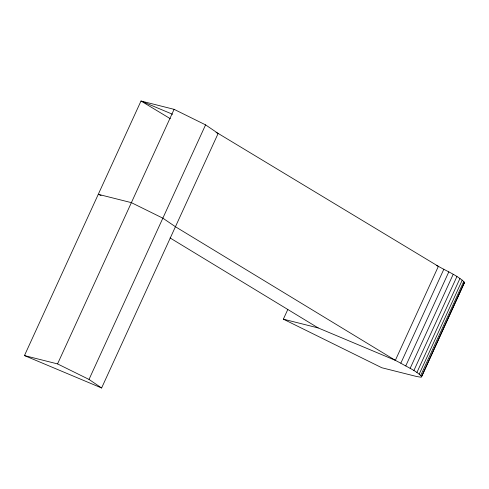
<?xml version="1.0" encoding="UTF-8"?>
<svg xmlns="http://www.w3.org/2000/svg" width="489" height="489" viewBox="0 0 489 489"><rect width="100%" height="100%" fill="white"/><g stroke="black" fill="none" stroke-linecap="round" stroke-linejoin="round"><path stroke-width="0.73" d="M287.795 309.494L283.363 319.17L381.811 367.746L416.634 376.506L420.632 377.16L421.469 376.933L464.55 282.336C457.166 275.228 447.178 271.413 438.382 266.334L218.155 133.424L205.569 124.866L174.102 109.34L140.997 101.015L24.45 355.576L101.608 387.985L218.155 133.424M421.469 376.933L464.55 282.336M24.45 355.576L57.549 363.908L174.102 109.34M101.608 387.985L89.016 379.427L205.569 124.866M421.512 376.347C415.766 370.491 407.783 367.361 400.821 363.205L443.859 269.194M405.778 365.882L448.816 271.878M410.149 368.339L453.187 274.335M413.877 370.552L456.915 276.542M416.915 372.477L459.953 278.473M419.22 374.103L462.258 280.093M420.754 375.393L463.798 281.389M463.676 283.155L464.507 282.929M283.363 319.17L318.186 327.936L395.344 360.344L400.821 363.205M172.562 114.273L140.997 101.015L170.404 118.76M216.052 132.537L217.452 133.124M436.28 265.454L438.382 266.334L395.344 360.344L175.435 226.731L162.849 218.173L131.382 202.648L98.283 194.322L101.089 195.496M57.549 363.908L89.016 379.427M170.062 237.935L318.186 327.936"/></g></svg>
